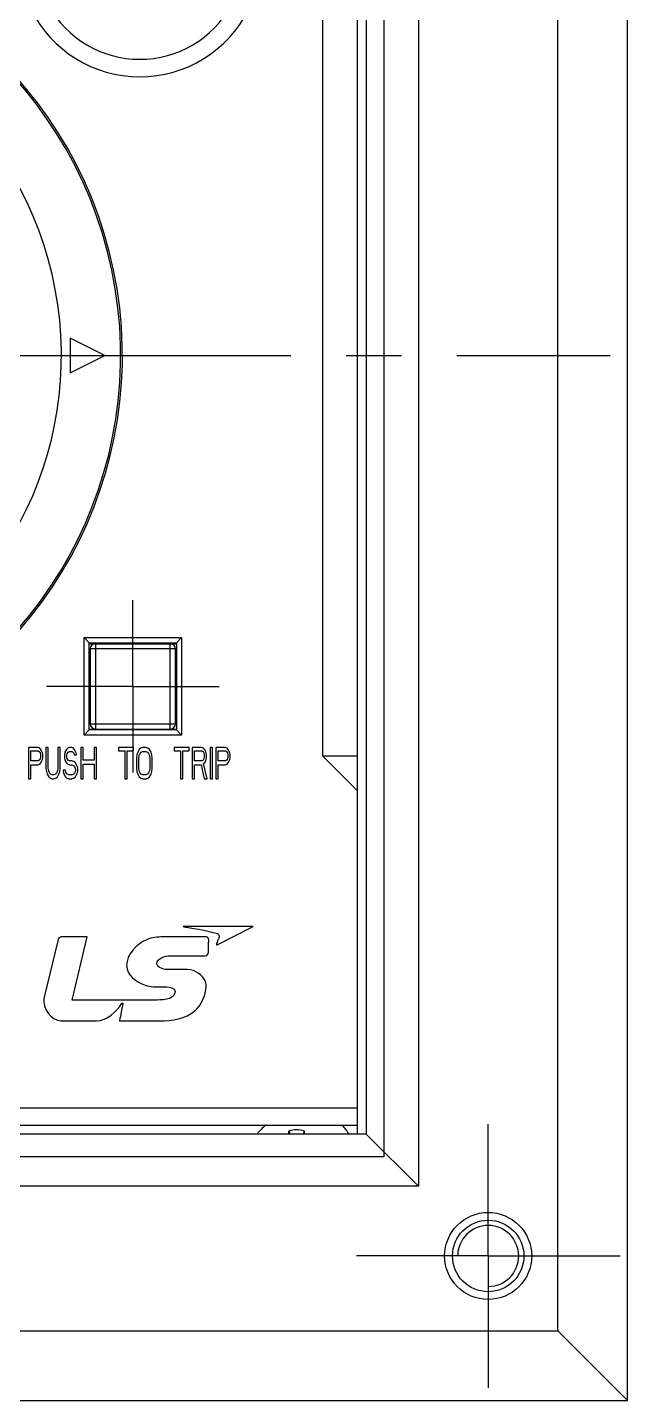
# Model space of a CAD drawing. Header units: millimetres. Extents: x -8980 to 16421, y 0 to 6237.
# Drawn here: x -5946.9 to -5912.5, y 3362.3 to 3441.2 of the extents above; entities that cross this region are included whole.
import ezdxf

# ---------------------------------------------------------------- set-up
doc = ezdxf.new("R2010")
doc.units = ezdxf.units.MM
doc.linetypes.add('CENTER2', pattern=[28.575, 19.05, -3.175, 3.175, -3.175])
doc.linetypes.add('HIDDEN2', pattern=[4.7625, 3.175, -1.5875])
for name, color, linetype in [('CE', 7, 'CENTER2'), ('D-HANDLE', 3, 'Continuous'), ('HI', 2, 'HIDDEN2')]:
    doc.layers.add(name, color=color, linetype=linetype)

# ---------------------------------------------------------------- blocks, each defined once
blk = doc.blocks.new('A$C42FF6926')
at = {"layer": 'CE', "ltscale": 15}
for q in [(45, -44.132), (37.432, -51.7), (45, -59.268), (52.568, -51.7)]:
    blk.add_line((45, -51.7), q, dxfattribs=at)
at = {"layer": 'D-HANDLE', "ltscale": 15}
for p, q in [((39, 46), (39, -46)), ((39, -46), (-39, -46))]:
    blk.add_line(p, q, dxfattribs=at)
blk.add_circle((45, -51.7), 2.5, dxfattribs=at)

msp = doc.modelspace()

# ---------------------------------------------------------------- linework, layer by layer
at = {"color": 1, "linetype": 'CENTER2'}
msp.add_line((-6236.583, 3422.348, 0), (-5913.462, 3422.348, 0), dxfattribs=at)
at = {"layer": 'CE', "ltscale": 15}
for p, q in [((-5940.862, 3403.348, 0), (-5940.862, 3408.301, 0)), ((-5940.862, 3403.348, 0), (-5945.815, 3403.348, 0)), ((-5940.862, 3403.348, 0), (-5935.91, 3403.348, 0)), ((-5940.862, 3403.348, 0), (-5940.862, 3398.396, 0)), ((-5920.462, 3370.648, 0), (-5920.462, 3375.798, 0)), ((-5920.462, 3370.648, 0), (-5925.613, 3370.648, 0)), ((-5920.462, 3370.648, 0), (-5915.312, 3370.648, 0)), ((-5920.462, 3370.648, 0), (-5920.462, 3365.498, 0))]:
    msp.add_line(p, q, dxfattribs=at)
at = {"layer": 'D-HANDLE', "ltscale": 15}
for p, q in [((-5912.462, 3362.348, 0), (-5912.462, 3482.348, 0)), ((-5916.462, 3366.348, 0), (-5916.462, 3478.348, 0)), ((-5924.462, 3470.048, 0), (-5924.462, 3374.648, 0)), ((-5927.962, 3377.648, 0), (-5927.962, 3467.048, 0)), ((-5927.462, 3467.048, 0), (-5927.462, 3377.648, 0)), ((-5929.962, 3399.348, 0), (-5929.962, 3445.348, 0)), ((-5942.462, 3422.348, 0), (-5944.462, 3423.348, 0)), ((-5944.462, 3423.348, 0), (-5944.462, 3421.348, 0)), ((-5944.462, 3421.348, 0), (-5942.462, 3422.348, 0)), ((-5943.662, 3406.148, 0), (-5938.062, 3406.148, 0)), ((-5943.362, 3405.848, 0), (-5943.662, 3406.148, 0)), ((-5943.662, 3400.548, 0), (-5943.662, 3406.148, 0)), ((-5943.362, 3405.848, 0), (-5938.362, 3405.848, 0)), ((-5943.362, 3400.848, 0), (-5943.362, 3405.848, 0)), ((-5943.362, 3405.798, 0), (-5938.362, 3405.798, 0)), ((-5938.412, 3405.498, 0), (-5943.312, 3405.498, 0)), ((-5943.312, 3405.498, 0), (-5943.312, 3401.198, 0)), ((-5943.012, 3405.798, 0), (-5943.012, 3400.898, 0)), ((-5938.712, 3400.898, 0), (-5938.712, 3405.798, 0)), ((-5938.412, 3401.198, 0), (-5938.412, 3405.498, 0)), ((-5938.362, 3405.848, 0), (-5938.062, 3406.148, 0)), ((-5938.362, 3405.848, 0), (-5938.362, 3400.848, 0)), ((-5938.062, 3406.148, 0), (-5938.062, 3400.548, 0)), ((-5943.362, 3400.848, 0), (-5943.662, 3400.548, 0)), ((-5943.362, 3400.898, 0), (-5938.362, 3400.898, 0)), ((-5938.362, 3400.848, 0), (-5943.362, 3400.848, 0)), ((-5943.312, 3401.198, 0), (-5938.412, 3401.198, 0)), ((-5938.362, 3400.848, 0), (-5938.062, 3400.548, 0)), ((-5938.062, 3400.548, 0), (-5943.662, 3400.548, 0)), ((-5946.322, 3399.848, 0), (-5946.862, 3399.848, 0)), ((-5946.862, 3399.848, 0), (-5946.862, 3398.048, 0)), ((-5946.727, 3399.657, 0), (-5946.3, 3399.657, 0)), ((-5946.727, 3399.082, 0), (-5946.727, 3399.657, 0)), ((-5946.3, 3399.082, 0), (-5946.727, 3399.082, 0)), ((-5946.21, 3399.81, 0), (-5946.322, 3399.848, 0)), ((-5946.3, 3399.657, 0), (-5946.232, 3399.618, 0)), ((-5946.232, 3399.12, 0), (-5946.3, 3399.082, 0)), ((-5946.232, 3399.618, 0), (-5946.187, 3399.542, 0)), ((-5946.187, 3399.197, 0), (-5946.232, 3399.12, 0)), ((-5946.12, 3399.695, 0), (-5946.21, 3399.81, 0)), ((-5946.187, 3399.542, 0), (-5946.165, 3399.427, 0)), ((-5946.165, 3399.312, 0), (-5946.187, 3399.197, 0)), ((-5946.165, 3399.427, 0), (-5946.165, 3399.312, 0)), ((-5946.052, 3399.542, 0), (-5946.12, 3399.695, 0)), ((-5946.12, 3399.005, 0), (-5946.052, 3399.159, 0)), ((-5946.03, 3399.427, 0), (-5946.052, 3399.542, 0)), ((-5946.052, 3399.159, 0), (-5946.03, 3399.274, 0)), ((-5946.03, 3399.274, 0), (-5946.03, 3399.427, 0)), ((-5945.715, 3399.848, 0), (-5945.85, 3399.848, 0)), ((-5945.85, 3399.848, 0), (-5945.85, 3398.661, 0)), ((-5945.715, 3398.661, 0), (-5945.715, 3399.848, 0)), ((-5945.04, 3399.848, 0), (-5945.175, 3399.848, 0)), ((-5945.175, 3399.848, 0), (-5945.175, 3398.661, 0)), ((-5945.04, 3398.661, 0), (-5945.04, 3399.848, 0)), ((-5944.77, 3399.58, 0), (-5944.792, 3399.427, 0)), ((-5944.792, 3399.427, 0), (-5944.792, 3399.274, 0)), ((-5944.792, 3399.274, 0), (-5944.77, 3399.12, 0)), ((-5944.68, 3399.733, 0), (-5944.77, 3399.58, 0)), ((-5944.77, 3399.12, 0), (-5944.68, 3398.967, 0)), ((-5944.59, 3399.81, 0), (-5944.68, 3399.733, 0)), ((-5944.657, 3399.388, 0), (-5944.635, 3399.503, 0)), ((-5944.657, 3399.312, 0), (-5944.657, 3399.388, 0)), ((-5944.635, 3399.197, 0), (-5944.657, 3399.312, 0)), ((-5944.635, 3399.503, 0), (-5944.567, 3399.58, 0)), ((-5944.567, 3399.12, 0), (-5944.635, 3399.197, 0)), ((-5944.5, 3399.848, 0), (-5944.59, 3399.81, 0)), ((-5944.567, 3399.58, 0), (-5944.5, 3399.618, 0)), ((-5944.5, 3399.082, 0), (-5944.567, 3399.12, 0)), ((-5944.387, 3399.848, 0), (-5944.5, 3399.848, 0)), ((-5944.5, 3399.618, 0), (-5944.365, 3399.618, 0)), ((-5944.365, 3399.082, 0), (-5944.5, 3399.082, 0)), ((-5944.275, 3399.81, 0), (-5944.387, 3399.848, 0)), ((-5944.365, 3399.618, 0), (-5944.297, 3399.58, 0)), ((-5944.252, 3399.044, 0), (-5944.365, 3399.082, 0)), ((-5944.297, 3399.58, 0), (-5944.252, 3399.503, 0)), ((-5944.185, 3399.695, 0), (-5944.275, 3399.81, 0)), ((-5944.252, 3399.503, 0), (-5944.23, 3399.427, 0)), ((-5944.23, 3399.427, 0), (-5944.095, 3399.427, 0)), ((-5944.117, 3399.542, 0), (-5944.185, 3399.695, 0)), ((-5944.095, 3399.427, 0), (-5944.117, 3399.542, 0)), ((-5943.712, 3399.848, 0), (-5943.847, 3399.848, 0)), ((-5943.847, 3399.848, 0), (-5943.847, 3398.048, 0)), ((-5943.712, 3399.12, 0), (-5943.712, 3399.848, 0)), ((-5943.082, 3399.12, 0), (-5943.712, 3399.12, 0)), ((-5942.947, 3399.848, 0), (-5943.082, 3399.848, 0)), ((-5943.082, 3399.848, 0), (-5943.082, 3399.12, 0)), ((-5942.947, 3398.048, 0), (-5942.947, 3399.848, 0)), ((-5940.832, 3399.848, 0), (-5941.687, 3399.848, 0)), ((-5941.687, 3399.848, 0), (-5941.687, 3399.657, 0)), ((-5941.687, 3399.657, 0), (-5941.327, 3399.657, 0)), ((-5941.327, 3399.657, 0), (-5941.327, 3398.048, 0)), ((-5941.192, 3399.657, 0), (-5940.832, 3399.657, 0)), ((-5941.192, 3398.048, 0), (-5941.192, 3399.657, 0)), ((-5940.832, 3399.657, 0), (-5940.832, 3399.848, 0)), ((-5940.63, 3399.427, 0), (-5940.652, 3399.235, 0)), ((-5940.652, 3399.235, 0), (-5940.652, 3398.661, 0)), ((-5940.585, 3399.58, 0), (-5940.63, 3399.427, 0)), ((-5940.495, 3399.733, 0), (-5940.585, 3399.58, 0)), ((-5940.517, 3399.235, 0), (-5940.495, 3399.388, 0)), ((-5940.517, 3398.661, 0), (-5940.517, 3399.235, 0)), ((-5940.405, 3399.81, 0), (-5940.495, 3399.733, 0)), ((-5940.495, 3399.388, 0), (-5940.45, 3399.503, 0)), ((-5940.45, 3399.503, 0), (-5940.382, 3399.58, 0)), ((-5940.292, 3399.848, 0), (-5940.405, 3399.81, 0)), ((-5940.382, 3399.58, 0), (-5940.292, 3399.618, 0)), ((-5940.112, 3399.848, 0), (-5940.292, 3399.848, 0)), ((-5940.292, 3399.618, 0), (-5940.112, 3399.618, 0)), ((-5940, 3399.81, 0), (-5940.112, 3399.848, 0)), ((-5940.112, 3399.618, 0), (-5940.022, 3399.58, 0)), ((-5940.022, 3399.58, 0), (-5939.955, 3399.503, 0)), ((-5939.91, 3399.733, 0), (-5940, 3399.81, 0)), ((-5939.955, 3399.503, 0), (-5939.91, 3399.388, 0)), ((-5939.82, 3399.58, 0), (-5939.91, 3399.733, 0)), ((-5939.91, 3399.388, 0), (-5939.887, 3399.235, 0)), ((-5939.887, 3399.235, 0), (-5939.887, 3398.661, 0)), ((-5939.775, 3399.427, 0), (-5939.82, 3399.58, 0)), ((-5939.752, 3399.235, 0), (-5939.775, 3399.427, 0)), ((-5939.752, 3398.661, 0), (-5939.752, 3399.235, 0)), ((-5937.637, 3399.848, 0), (-5938.492, 3399.848, 0)), ((-5938.492, 3399.848, 0), (-5938.492, 3399.657, 0)), ((-5938.492, 3399.657, 0), (-5938.132, 3399.657, 0)), ((-5938.132, 3399.657, 0), (-5938.132, 3398.048, 0)), ((-5937.997, 3399.657, 0), (-5937.637, 3399.657, 0)), ((-5937.997, 3398.048, 0), (-5937.997, 3399.657, 0)), ((-5937.637, 3399.657, 0), (-5937.637, 3399.848, 0)), ((-5936.917, 3399.848, 0), (-5937.457, 3399.848, 0)), ((-5937.457, 3399.848, 0), (-5937.457, 3398.048, 0)), ((-5937.322, 3399.657, 0), (-5936.895, 3399.657, 0)), ((-5937.322, 3399.082, 0), (-5937.322, 3399.657, 0)), ((-5936.895, 3399.082, 0), (-5937.322, 3399.082, 0)), ((-5936.805, 3399.81, 0), (-5936.917, 3399.848, 0)), ((-5936.895, 3399.657, 0), (-5936.827, 3399.618, 0)), ((-5936.827, 3399.12, 0), (-5936.895, 3399.082, 0)), ((-5936.827, 3399.618, 0), (-5936.782, 3399.542, 0)), ((-5936.782, 3399.197, 0), (-5936.827, 3399.12, 0)), ((-5936.715, 3399.695, 0), (-5936.805, 3399.81, 0)), ((-5936.782, 3399.542, 0), (-5936.76, 3399.427, 0)), ((-5936.76, 3399.312, 0), (-5936.782, 3399.197, 0)), ((-5936.76, 3399.427, 0), (-5936.76, 3399.312, 0)), ((-5936.647, 3399.542, 0), (-5936.715, 3399.695, 0)), ((-5936.715, 3399.005, 0), (-5936.647, 3399.159, 0)), ((-5936.625, 3399.427, 0), (-5936.647, 3399.542, 0)), ((-5936.647, 3399.159, 0), (-5936.625, 3399.274, 0)), ((-5936.625, 3399.274, 0), (-5936.625, 3399.427, 0)), ((-5936.287, 3399.848, 0), (-5936.422, 3399.848, 0)), ((-5936.422, 3399.848, 0), (-5936.422, 3398.048, 0)), ((-5936.287, 3398.048, 0), (-5936.287, 3399.848, 0)), ((-5935.567, 3399.848, 0), (-5936.107, 3399.848, 0)), ((-5936.107, 3399.848, 0), (-5936.107, 3398.048, 0)), ((-5935.972, 3399.657, 0), (-5935.545, 3399.657, 0)), ((-5935.972, 3399.082, 0), (-5935.972, 3399.657, 0)), ((-5935.545, 3399.082, 0), (-5935.972, 3399.082, 0)), ((-5935.455, 3399.81, 0), (-5935.567, 3399.848, 0)), ((-5935.545, 3399.657, 0), (-5935.477, 3399.618, 0)), ((-5935.477, 3399.12, 0), (-5935.545, 3399.082, 0)), ((-5935.477, 3399.618, 0), (-5935.432, 3399.542, 0)), ((-5935.432, 3399.197, 0), (-5935.477, 3399.12, 0)), ((-5935.365, 3399.695, 0), (-5935.455, 3399.81, 0)), ((-5935.432, 3399.542, 0), (-5935.41, 3399.427, 0)), ((-5935.41, 3399.312, 0), (-5935.432, 3399.197, 0)), ((-5935.41, 3399.427, 0), (-5935.41, 3399.312, 0)), ((-5935.297, 3399.542, 0), (-5935.365, 3399.695, 0)), ((-5935.365, 3399.005, 0), (-5935.297, 3399.159, 0)), ((-5935.275, 3399.427, 0), (-5935.297, 3399.542, 0)), ((-5935.297, 3399.159, 0), (-5935.275, 3399.274, 0)), ((-5935.275, 3399.274, 0), (-5935.275, 3399.427, 0)), ((-5927.962, 3399.348, 0), (-5929.962, 3399.348, 0)), ((-5927.962, 3397.348, 0), (-5929.962, 3399.348, 0)), ((-5946.727, 3398.852, 0), (-5946.322, 3398.852, 0)), ((-5946.727, 3398.048, 0), (-5946.727, 3398.852, 0)), ((-5946.322, 3398.852, 0), (-5946.21, 3398.891, 0)), ((-5946.21, 3398.891, 0), (-5946.12, 3399.005, 0)), ((-5945.85, 3398.661, 0), (-5945.827, 3398.469, 0)), ((-5945.827, 3398.469, 0), (-5945.782, 3398.316, 0)), ((-5945.782, 3398.316, 0), (-5945.692, 3398.163, 0)), ((-5945.692, 3398.508, 0), (-5945.715, 3398.661, 0)), ((-5945.647, 3398.393, 0), (-5945.692, 3398.508, 0)), ((-5945.58, 3398.316, 0), (-5945.647, 3398.393, 0)), ((-5945.49, 3398.278, 0), (-5945.58, 3398.316, 0)), ((-5945.31, 3398.316, 0), (-5945.4, 3398.278, 0)), ((-5945.242, 3398.393, 0), (-5945.31, 3398.316, 0)), ((-5945.197, 3398.508, 0), (-5945.242, 3398.393, 0)), ((-5945.175, 3398.661, 0), (-5945.197, 3398.508, 0)), ((-5945.197, 3398.163, 0), (-5945.107, 3398.316, 0)), ((-5945.107, 3398.316, 0), (-5945.062, 3398.469, 0)), ((-5945.062, 3398.469, 0), (-5945.04, 3398.661, 0)), ((-5944.725, 3398.546, 0), (-5944.86, 3398.546, 0)), ((-5944.86, 3398.546, 0), (-5944.837, 3398.393, 0)), ((-5944.837, 3398.393, 0), (-5944.77, 3398.201, 0)), ((-5944.702, 3398.431, 0), (-5944.725, 3398.546, 0)), ((-5944.635, 3398.316, 0), (-5944.702, 3398.431, 0)), ((-5944.68, 3398.967, 0), (-5944.59, 3398.891, 0)), ((-5944.545, 3398.278, 0), (-5944.635, 3398.316, 0)), ((-5944.59, 3398.891, 0), (-5944.5, 3398.852, 0)), ((-5944.5, 3398.852, 0), (-5944.365, 3398.852, 0)), ((-5944.365, 3398.852, 0), (-5944.275, 3398.814, 0)), ((-5944.275, 3398.316, 0), (-5944.365, 3398.278, 0)), ((-5944.275, 3398.814, 0), (-5944.207, 3398.737, 0)), ((-5944.207, 3398.393, 0), (-5944.275, 3398.316, 0)), ((-5944.162, 3398.967, 0), (-5944.252, 3399.044, 0)), ((-5944.207, 3398.737, 0), (-5944.162, 3398.623, 0)), ((-5944.162, 3398.508, 0), (-5944.207, 3398.393, 0)), ((-5944.072, 3398.814, 0), (-5944.162, 3398.967, 0)), ((-5944.162, 3398.623, 0), (-5944.162, 3398.508, 0)), ((-5944.162, 3398.163, 0), (-5944.072, 3398.316, 0)), ((-5944.027, 3398.661, 0), (-5944.072, 3398.814, 0)), ((-5944.072, 3398.316, 0), (-5944.027, 3398.469, 0)), ((-5944.027, 3398.469, 0), (-5944.027, 3398.661, 0)), ((-5943.712, 3398.891, 0), (-5943.082, 3398.891, 0)), ((-5943.712, 3398.048, 0), (-5943.712, 3398.891, 0)), ((-5943.082, 3398.891, 0), (-5943.082, 3398.048, 0)), ((-5940.652, 3398.661, 0), (-5940.63, 3398.469, 0)), ((-5940.63, 3398.469, 0), (-5940.585, 3398.316, 0)), ((-5940.585, 3398.316, 0), (-5940.495, 3398.163, 0)), ((-5940.495, 3398.508, 0), (-5940.517, 3398.661, 0)), ((-5940.45, 3398.393, 0), (-5940.495, 3398.508, 0)), ((-5940.382, 3398.316, 0), (-5940.45, 3398.393, 0)), ((-5940.292, 3398.278, 0), (-5940.382, 3398.316, 0)), ((-5940.022, 3398.316, 0), (-5940.112, 3398.278, 0)), ((-5939.955, 3398.393, 0), (-5940.022, 3398.316, 0)), ((-5939.91, 3398.508, 0), (-5939.955, 3398.393, 0)), ((-5939.887, 3398.661, 0), (-5939.91, 3398.508, 0)), ((-5939.91, 3398.163, 0), (-5939.82, 3398.316, 0)), ((-5939.82, 3398.316, 0), (-5939.775, 3398.469, 0)), ((-5939.775, 3398.469, 0), (-5939.752, 3398.661, 0)), ((-5937.322, 3398.852, 0), (-5936.94, 3398.852, 0)), ((-5937.322, 3398.048, 0), (-5937.322, 3398.852, 0)), ((-5936.94, 3398.852, 0), (-5936.76, 3398.048, 0)), ((-5936.805, 3398.929, 0), (-5936.715, 3399.005, 0)), ((-5936.602, 3398.048, 0), (-5936.805, 3398.929, 0)), ((-5935.972, 3398.852, 0), (-5935.567, 3398.852, 0)), ((-5935.972, 3398.048, 0), (-5935.972, 3398.852, 0)), ((-5935.567, 3398.852, 0), (-5935.455, 3398.891, 0)), ((-5935.455, 3398.891, 0), (-5935.365, 3399.005, 0)), ((-5946.862, 3398.048, 0), (-5946.727, 3398.048, 0)), ((-5945.692, 3398.163, 0), (-5945.602, 3398.086, 0)), ((-5945.602, 3398.086, 0), (-5945.49, 3398.048, 0)), ((-5945.4, 3398.278, 0), (-5945.49, 3398.278, 0)), ((-5945.49, 3398.048, 0), (-5945.4, 3398.048, 0)), ((-5945.4, 3398.048, 0), (-5945.287, 3398.086, 0)), ((-5945.287, 3398.086, 0), (-5945.197, 3398.163, 0)), ((-5944.77, 3398.201, 0), (-5944.657, 3398.086, 0)), ((-5944.657, 3398.086, 0), (-5944.545, 3398.048, 0)), ((-5944.365, 3398.278, 0), (-5944.545, 3398.278, 0)), ((-5944.545, 3398.048, 0), (-5944.365, 3398.048, 0)), ((-5944.365, 3398.048, 0), (-5944.252, 3398.086, 0)), ((-5944.252, 3398.086, 0), (-5944.162, 3398.163, 0)), ((-5943.847, 3398.048, 0), (-5943.712, 3398.048, 0)), ((-5943.082, 3398.048, 0), (-5942.947, 3398.048, 0)), ((-5941.327, 3398.048, 0), (-5941.192, 3398.048, 0)), ((-5940.495, 3398.163, 0), (-5940.405, 3398.086, 0)), ((-5940.405, 3398.086, 0), (-5940.292, 3398.048, 0)), ((-5940.112, 3398.278, 0), (-5940.292, 3398.278, 0)), ((-5940.292, 3398.048, 0), (-5940.112, 3398.048, 0)), ((-5940.112, 3398.048, 0), (-5940, 3398.086, 0)), ((-5940, 3398.086, 0), (-5939.91, 3398.163, 0)), ((-5938.132, 3398.048, 0), (-5937.997, 3398.048, 0)), ((-5937.457, 3398.048, 0), (-5937.322, 3398.048, 0)), ((-5936.76, 3398.048, 0), (-5936.602, 3398.048, 0)), ((-5936.422, 3398.048, 0), (-5936.287, 3398.048, 0)), ((-5936.107, 3398.048, 0), (-5935.972, 3398.048, 0)), ((-5943.481, 3388.967, 0), (-5944.976, 3388.967, 0)), ((-5944.347, 3385.332, 0), (-5943.481, 3388.967, 0)), ((-5936.642, 3388.967, 0), (-5939.128, 3388.967, 0)), ((-5933.962, 3389.565, 0), (-5937.961, 3389.565, 0)), ((-5936.019, 3388.509, 0), (-5933.962, 3389.565, 0)), ((-5945.144, 3388.817, 0), (-5945.964, 3385.436, 0)), ((-5938.717, 3387.88, 0), (-5936.706, 3387.88, 0)), ((-5938.067, 3387.098, 0), (-5938.892, 3387.098, 0)), ((-5939.231, 3386.096, 0), (-5938.938, 3386.096, 0)), ((-5939.873, 3385.332, 0), (-5944.347, 3385.332, 0)), ((-5941.49, 3385.163, 0), (-5941.431, 3385.163, 0)), ((-5941.521, 3384.148, 0), (-5939.313, 3384.148, 0)), ((-5995.262, 3379.148, 0), (-5927.962, 3379.148, 0)), ((-5995.562, 3378.148, 0), (-5927.962, 3378.148, 0)), ((-5931.896, 3377.838, 0), (-5931.844, 3377.648, 0)), ((-5931.028, 3377.838, 0), (-5931.081, 3377.648, 0)), ((-5927.462, 3377.648, 0), (-6003.462, 3377.648, 0)), ((-5924.462, 3374.648, 0), (-5927.462, 3377.648, 0)), ((-5924.462, 3374.648, 0), (-6006.462, 3374.648, 0)), ((-6014.462, 3366.348, 0), (-5916.462, 3366.348, 0)), ((-5916.462, 3366.348, 0), (-5912.462, 3362.348, 0)), ((-6018.462, 3362.348, 0), (-5912.462, 3362.348, 0))]:
    msp.add_line(p, q, dxfattribs=at)
for centre, radius, start, end in [((-5965.462, 3422.348, 0), 24, 288.29949, 251.70047), ((-5965.462, 3422.348, 0), 23.9, 288.40528, 251.59475), ((-5965.462, 3422.348, 0), 20.5, 293.58084, 87.73046), ((-5940.462, 3445.348, 0), 6, 208.95502, 331.04498), ((-5940.462, 3445.348, 0), 7, 206.7655, 333.2345), ((-5943.012, 3405.498, 0), 0.3, 90, 180), ((-5938.712, 3405.498, 0), 0.3, 0, 90), ((-5943.012, 3401.198, 0), 0.3, 180, 270), ((-5938.712, 3401.198, 0), 0.3, 270, 0), ((-5931.462, 3375.848, 0), 2.9, 127.44502, 141.5907), ((-5931.462, 3375.848, 0), 2.036, 77.69347, 102.30653), ((-5931.462, 3375.848, 0), 3.5, 30.95006, 41.08308)]:
    msp.add_arc(centre, radius, start, end, dxfattribs=at)
for points, start_tangent, end_tangent in [([(-5944.976, 3388.967, 0), (-5945.144, 3388.817, 0)], (-1, 0), (-0.235579, -0.971855)), ([(-5939.128, 3388.967, 0), (-5940.063, 3388.806, 0), (-5941.218, 3387.316, 0)], (-1, 0), (-0.000673, -1)), ([(-5937.961, 3389.565, 0), (-5937.688, 3389.509, 0), (-5936.075, 3389.181, 0)], (-1, 0), (0.979905, -0.199466)), ([(-5936.495, 3388.731, 0), (-5936.642, 3388.967, 0)], (0.223612, 0.974678), (-1, 0)), ([(-5935.911, 3388.958, 0), (-5936.019, 3388.509, 0)], (-0.238118, -0.971236), (0.889606, 0.456729)), ([(-5936.075, 3389.181, 0), (-5935.911, 3388.958, 0)], (0.980937, -0.194326), (-0.229992, -0.973192)), ([(-5936.706, 3387.88, 0), (-5936.495, 3388.731, 0)], (1, 0), (0.228229, 0.973608)), ([(-5941.218, 3387.316, 0), (-5940.146, 3386.19, 0), (-5939.231, 3386.096, 0)], (-0.000673, -1), (1, 0)), ([(-5939.487, 3387.434, 0), (-5938.717, 3387.88, 0)], (0, 1), (1, 0)), ([(-5938.892, 3387.098, 0), (-5939.487, 3387.434, 0)], (-1, 0), (0, 1)), ([(-5936.646, 3386.109, 0), (-5937.386, 3387.028, 0), (-5938.067, 3387.098, 0)], (0.059413, 0.998233), (-1, 0)), ([(-5939.313, 3384.148, 0), (-5937.302, 3384.728, 0), (-5936.646, 3386.109, 0)], (1, 0), (0.059598, 0.998222)), ([(-5938.938, 3386.096, 0), (-5938.442, 3385.839, 0)], (1, 0), (0.02305, -0.999734)), ([(-5938.442, 3385.839, 0), (-5938.604, 3385.522, 0)], (0.017065, -0.999854), (-0.789972, -0.613143)), ([(-5945.964, 3385.436, 0), (-5944.995, 3384.148, 0)], (-0.235579, -0.971855), (1, 0)), ([(-5942.944, 3384.148, 0), (-5941.49, 3385.163, 0)], (1, 0.000173), (0.507171, 0.861845)), ([(-5941.431, 3385.163, 0), (-5941.63, 3384.148, 0)], (-0.191582, -0.981477), (-0.195839, -0.980636)), ([(-5938.604, 3385.522, 0), (-5939.318, 3385.348, 0), (-5939.873, 3385.332, 0)], (-0.780252, -0.625466), (-1, 0)), ([(-5944.995, 3384.148, 0), (-5944.311, 3384.148, 0), (-5943.627, 3384.148, 0), (-5942.944, 3384.148, 0)], (1, 0), (1, 0.000173)), ([(-5941.63, 3384.148, 0), (-5941.521, 3384.148, 0)], (0.740974, -0.671533), (1, 0)), ([(-5931.905, 3377.648, 0), (-5931.904, 3377.668, 0), (-5931.9, 3377.753, 0), (-5931.896, 3377.838, 0)], (0.040753, 0.999169), (0.051976, 0.998648)), ([(-5931.028, 3377.838, 0), (-5931.024, 3377.753, 0), (-5931.02, 3377.668, 0), (-5931.019, 3377.648, 0)], (0.051976, -0.998648), (0.040753, -0.999169))]:
    msp.add_spline(points, degree=3, dxfattribs=dict(at, start_tangent=start_tangent, end_tangent=end_tangent))
at = {"layer": 'HI', "ltscale": 15}
msp.add_circle((-5920.462, 3370.648, 0), 2.05, dxfattribs=at)
msp.add_arc((-5920.462, 3370.648, 0), 1.75, 270, 180, dxfattribs=at)

# ---------------------------------------------------------------- block references
msp.add_blockref('A$C42FF6926', (-5965.462, 3422.348, 0))

doc.saveas('drawing.dxf')
